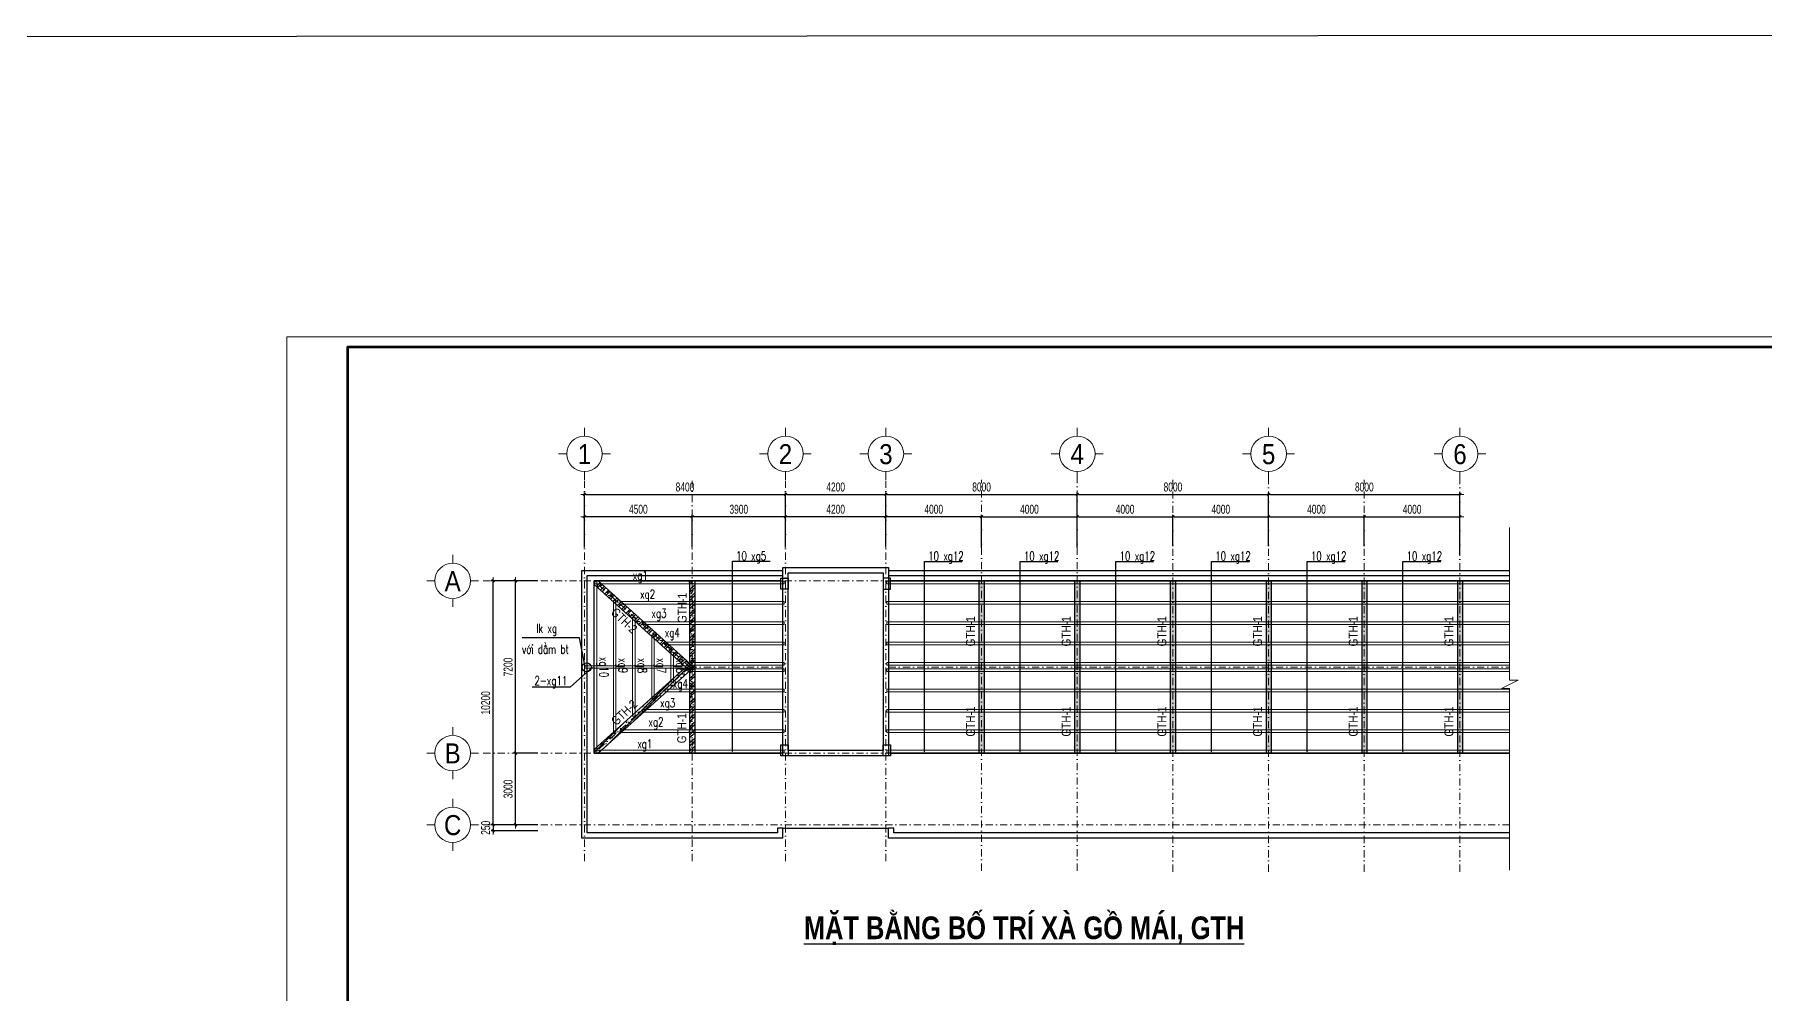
# Model space of a CAD drawing. Header units: millimetres. Extents: x 3174748 to 6019813, y -1021377 to -162175.
# Drawn here: x 4346462 to 4418778, y -331253 to -291162 of the extents above; entities that cross this region are included whole.
import ezdxf
from ezdxf.enums import TextEntityAlignment as Align

# ---------------------------------------------------------------- set-up
doc = ezdxf.new("R2010")
doc.units = ezdxf.units.MM
doc.header["$LTSCALE"] = 60
doc.header["$MEASUREMENT"] = 0
doc.linetypes.add('DASHDOT', pattern=[1, 0.5, -0.25, 0, -0.25])
doc.layers.get('DEFPOINTS').update_dxf_attribs({"lineweight": 0})
for name, color, linetype, lineweight in [('Khungten_LCDI', 7, 'Continuous', 5), ('LC Dim', 8, 'Continuous', 18), ('LC Hatch', 252, 'Continuous', 9), ('LC ISO', 153, 'Continuous', 13), ('LC Net dam 1', 30, 'Continuous', 30), ('LC Net thay', 7, 'Continuous', 25), ('LC Net truc', 79, 'DASHDOT', 13), ('LC Text1', 3, 'Continuous', 20), ('LC Text2', 7, 'Continuous', 25)]:
    doc.layers.add(name, color=color, linetype=linetype, lineweight=lineweight)
doc.styles.add('HOATBIF', font='hoatbif.shx', dxfattribs={"width": 0.7})
doc.styles.add('Khungten', font='VHAVAN.TTF', dxfattribs={"width": 0.9, "height": 5000})
doc.styles.add('LC 1', font='VHAVANB.TTF')
doc.styles.add('LC 3', font='vnsimli.shx', dxfattribs={"width": 0.75})
doc.styles.add('LC3', font='VHARIALB.TTF', dxfattribs={"width": 0.8})
doc.styles.add('T2', font='VHARIAL.TTF', dxfattribs={"width": 0.8})
doc.styles.add('Title', font='VHBLACK.TTF', dxfattribs={"width": 0.8})
doc.dimstyles.new('1-150', dxfattribs={"dimscale": 150, "dimtxt": 2.5, "dimasz": 0.35, "dimexe": 0.5, "dimexo": 0, "dimgap": 0.8, "dimtad": 1, "dimdec": 0, "dimzin": 0, "dimdsep": 46, "dimtxsty": 'HOATBIF', "dimblk1": 'DOT', "dimblk2": 'DOT', "dimsah": 1, "dimcen": -1, "dimdle": 1, "dimclrd": 256, "dimclre": 256, "dimclrt": 4, "dimadec": 3, "dimazin": 2, "dimtfac": 0.333333, "dimtdec": 0, "dimtix": 1, "dimtmove": 2, "dimatfit": 3, "dimldrblk": 'DOT', "dimfxl": 1, "dimtvp": 0.833333, "dimtolj": 1, "dimtzin": 0, "dimarcsym": 0})
doc.dimstyles.new('Copy of 1-100', dxfattribs={"dimscale": 100, "dimtxt": 2.5, "dimasz": 0.35, "dimexe": 0.5, "dimexo": 0, "dimgap": 0.8, "dimtad": 1, "dimdec": 0, "dimzin": 0, "dimdsep": 46, "dimtxsty": 'HOATBIF', "dimblk1": 'DOT', "dimblk2": 'DOT', "dimsah": 1, "dimcen": -1, "dimdle": 1, "dimclrd": 256, "dimclre": 256, "dimclrt": 4, "dimadec": 3, "dimazin": 2, "dimtfac": 0.333333, "dimtdec": 0, "dimtix": 1, "dimtmove": 2, "dimatfit": 3, "dimldrblk": 'DOT', "dimfxl": 1, "dimtvp": 0.833333, "dimtolj": 1, "dimtzin": 0, "dimarcsym": 0})
pattern_1 = [(50, (1390360.24, 193733.63), (456.43856, -39.9332), [47.7273, -525.0003]), (355, (1390360.24, 193733.63), (-88.296354, 478.667995), [38.18184, -420.00024]), (100.4514, (1390398.3, 193730.3), (368.142544, 438.734505), [40.56196, -446.1816]), (46.1842, (1390360.24, 193860.9), (679.15378, -105.33034), [71.59095, -787.50045]), (96.6356, (1390416.84, 193852.1), (594.7857, 619.89354), [60.84295, -669.27229]), (351.1842, (1390360.24, 193860.9), (594.78521, 619.89401), [57.27276, -630.00036]), (21, (1390423.88, 193829.1), (379.85016, -256.21217), [47.7273, -525.0003]), (326, (1390423.9, 193829.1), (154.83712, 461.45938), [38.18184, -420.00024]), (71.4514, (1390455.53, 193807.74), (534.68743, 205.2468), [40.56196, -446.1816]), (37.5, (1390360.24, 193733.63), (7.738094, 211.841664), [0, -414.909328, 0, -426.36388, 0, -421.59115]), (7.5, (1390360.24, 193733.63), (167.407983, 250.989415), [0, -243.091048, 0, -405.363868, 0, -160.68191]), (327.5, (1390218.33, 193733.63), (339.705381, -14.353108), [0, -159.091, 0, -496.36392, 0, -658.63674]), (317.5, (1390154.7, 193733.63), (371.118683, 63.703207), [0, -206.8183, 0, -329.636552, 0, -467.72754]), (45, (1390360.24, 193733.63), (-168.741487, 168.741487), []), (45, (1390472.74, 193733.63), (-168.741487, 168.741487), [])]

# ---------------------------------------------------------------- blocks, each defined once
blk = doc.blocks.new('DOT')
at = {"layer": 'LC Dim'}
blk.add_line((-3, 0), (3, 0), dxfattribs=at)
at = {"layer": 'LC Dim', "color": 4}
blk.add_line((-1, -1), (1, 1), dxfattribs=at)
blk.add_lwpolyline([(0.5, 1), (-1, -0.5), (-0.5, -1), (1, 0.5)], close=True, dxfattribs=at)
blk = doc.blocks.new('*D195')
at = {"layer": 'DEFPOINTS', "color": 0, "transparency": 16777216}
for p in [(4382052, -311319), (4382052, -312613), (4386052, -312613)]:
    blk.add_point(p, dxfattribs=at)
at = {"layer": 'LC Dim', "lineweight": -2, "transparency": 16777216}
for p, q in [((4382052, -312613), (4382052, -311244)), ((4386000, -311319), (4382105, -311319)), ((4386052, -312613), (4386052, -311244))]:
    blk.add_line(p, q, dxfattribs=at)
at = {"layer": 'LC Dim', "lineweight": -2, "transparency": 16777216, "xscale": 52.5, "yscale": 52.5, "zscale": 52.5, "rotation": 180}
blk.add_blockref('DOT', (4382052, -311319), dxfattribs=at)
at = {"layer": 'LC Dim', "lineweight": -2, "transparency": 16777216, "xscale": 52.5, "yscale": 52.5, "zscale": 52.5}
blk.add_blockref('DOT', (4386052, -311319), dxfattribs=at)
at = {"layer": 'LC Dim', "color": 4, "transparency": 16777216, "insert": (4384052, -311011), "char_height": 375, "attachment_point": 5, "style": 'HOATBIF'}
blk.add_mtext('\\A1;4000', dxfattribs=at)
blk = doc.blocks.new('*D196')
at = {"layer": 'DEFPOINTS', "color": 0, "transparency": 16777216}
for p in [(4377852, -311319), (4377852, -312613), (4382052, -312613)]:
    blk.add_point(p, dxfattribs=at)
at = {"layer": 'LC Dim', "lineweight": -2, "transparency": 16777216}
for p, q in [((4377852, -312613), (4377852, -311244)), ((4382000, -311319), (4377905, -311319)), ((4382052, -312613), (4382052, -311244))]:
    blk.add_line(p, q, dxfattribs=at)
at = {"layer": 'LC Dim', "lineweight": -2, "transparency": 16777216, "xscale": 52.5, "yscale": 52.5, "zscale": 52.5, "rotation": 180}
blk.add_blockref('DOT', (4377852, -311319), dxfattribs=at)
at = {"layer": 'LC Dim', "lineweight": -2, "transparency": 16777216, "xscale": 52.5, "yscale": 52.5, "zscale": 52.5}
blk.add_blockref('DOT', (4382052, -311319), dxfattribs=at)
at = {"layer": 'LC Dim', "color": 4, "transparency": 16777216, "insert": (4379952, -311011), "char_height": 375, "attachment_point": 5, "style": 'HOATBIF'}
blk.add_mtext('\\A1;4200', dxfattribs=at)
blk = doc.blocks.new('*D197')
at = {"layer": 'DEFPOINTS', "color": 0, "transparency": 16777216}
for p in [(4373952, -311319), (4373952, -312613), (4377852, -312613)]:
    blk.add_point(p, dxfattribs=at)
at = {"layer": 'LC Dim', "lineweight": -2, "transparency": 16777216}
for p, q in [((4373952, -312613), (4373952, -311244)), ((4377800, -311319), (4374005, -311319)), ((4377852, -312613), (4377852, -311244))]:
    blk.add_line(p, q, dxfattribs=at)
at = {"layer": 'LC Dim', "lineweight": -2, "transparency": 16777216, "xscale": 52.5, "yscale": 52.5, "zscale": 52.5, "rotation": 180}
blk.add_blockref('DOT', (4373952, -311319), dxfattribs=at)
at = {"layer": 'LC Dim', "lineweight": -2, "transparency": 16777216, "xscale": 52.5, "yscale": 52.5, "zscale": 52.5}
blk.add_blockref('DOT', (4377852, -311319), dxfattribs=at)
at = {"layer": 'LC Dim', "color": 4, "transparency": 16777216, "insert": (4375902, -311011), "char_height": 375, "attachment_point": 5, "style": 'HOATBIF'}
blk.add_mtext('\\A1;3900', dxfattribs=at)
blk = doc.blocks.new('*D198')
at = {"layer": 'DEFPOINTS', "color": 0, "transparency": 16777216}
for p in [(4369452, -311319), (4369452, -312613), (4373952, -312613)]:
    blk.add_point(p, dxfattribs=at)
at = {"layer": 'LC Dim', "lineweight": -2, "transparency": 16777216}
for p, q in [((4369452, -312613), (4369452, -311244)), ((4373900, -311319), (4369505, -311319)), ((4373952, -312613), (4373952, -311244))]:
    blk.add_line(p, q, dxfattribs=at)
at = {"layer": 'LC Dim', "lineweight": -2, "transparency": 16777216, "xscale": 52.5, "yscale": 52.5, "zscale": 52.5, "rotation": 180}
blk.add_blockref('DOT', (4369452, -311319), dxfattribs=at)
at = {"layer": 'LC Dim', "lineweight": -2, "transparency": 16777216, "xscale": 52.5, "yscale": 52.5, "zscale": 52.5}
blk.add_blockref('DOT', (4373952, -311319), dxfattribs=at)
at = {"layer": 'LC Dim', "color": 4, "transparency": 16777216, "insert": (4371702, -311011), "char_height": 375, "attachment_point": 5, "style": 'HOATBIF'}
blk.add_mtext('\\A1;4500', dxfattribs=at)
blk = doc.blocks.new('*D199')
at = {"layer": 'DEFPOINTS', "color": 0, "transparency": 16777216}
for p in [(4366565, -321204), (4367495, -321204), (4367495, -324204)]:
    blk.add_point(p, dxfattribs=at)
at = {"layer": 'LC Dim', "lineweight": -2, "transparency": 16777216}
for p, q in [((4367495, -321204), (4366490, -321204)), ((4366565, -324152), (4366565, -321257)), ((4367495, -324204), (4366490, -324204))]:
    blk.add_line(p, q, dxfattribs=at)
at = {"layer": 'LC Dim', "lineweight": -2, "transparency": 16777216, "xscale": 52.5, "yscale": 52.5, "zscale": 52.5}
for p, rotation in [((4366565, -321204), 90), ((4366565, -324204), 270)]:
    blk.add_blockref('DOT', p, dxfattribs=dict(at, rotation=rotation))
at = {"layer": 'LC Dim', "color": 4, "transparency": 16777216, "insert": (4366258, -322704), "char_height": 375, "attachment_point": 5, "rotation": 90, "style": 'HOATBIF'}
blk.add_mtext('\\A1;3000', dxfattribs=at)
blk = doc.blocks.new('*D200')
at = {"layer": 'DEFPOINTS', "color": 0, "transparency": 16777216}
for p in [(4366565, -314004), (4367495, -314004), (4367495, -321204)]:
    blk.add_point(p, dxfattribs=at)
at = {"layer": 'LC Dim', "lineweight": -2, "transparency": 16777216}
for p, q in [((4367495, -314004), (4366490, -314004)), ((4366565, -321152), (4366565, -314057)), ((4367495, -321204), (4366490, -321204))]:
    blk.add_line(p, q, dxfattribs=at)
at = {"layer": 'LC Dim', "lineweight": -2, "transparency": 16777216, "xscale": 52.5, "yscale": 52.5, "zscale": 52.5}
for p, rotation in [((4366565, -314004), 90), ((4366565, -321204), 270)]:
    blk.add_blockref('DOT', p, dxfattribs=dict(at, rotation=rotation))
at = {"layer": 'LC Dim', "color": 4, "transparency": 16777216, "insert": (4366258, -317604), "char_height": 375, "attachment_point": 5, "rotation": 90, "style": 'HOATBIF'}
blk.add_mtext('\\A1;7200', dxfattribs=at)
blk = doc.blocks.new('*D201')
at = {"layer": 'DEFPOINTS', "color": 0, "transparency": 16777216}
for p in [(4365628, -314004), (4367495, -314004), (4367495, -324204)]:
    blk.add_point(p, dxfattribs=at)
at = {"layer": 'LC Dim', "lineweight": -2, "transparency": 16777216}
for p, q in [((4367495, -314004), (4365553, -314004)), ((4365628, -324152), (4365628, -314057)), ((4367495, -324204), (4365553, -324204))]:
    blk.add_line(p, q, dxfattribs=at)
at = {"layer": 'LC Dim', "lineweight": -2, "transparency": 16777216, "xscale": 52.5, "yscale": 52.5, "zscale": 52.5}
for p, rotation in [((4365628, -314004), 90), ((4365628, -324204), 270)]:
    blk.add_blockref('DOT', p, dxfattribs=dict(at, rotation=rotation))
at = {"layer": 'LC Dim', "color": 4, "transparency": 16777216, "insert": (4365320, -319104), "char_height": 375, "attachment_point": 5, "rotation": 90, "style": 'HOATBIF'}
blk.add_mtext('\\A1;10200', dxfattribs=at)
blk = doc.blocks.new('*D202')
at = {"layer": 'DEFPOINTS', "color": 0, "transparency": 16777216}
for p in [(4365628, -324454), (4367495, -324204), (4367495, -324454)]:
    blk.add_point(p, dxfattribs=at)
at = {"layer": 'LC Dim', "lineweight": -2, "transparency": 16777216}
for p, q in [((4367495, -324204), (4365553, -324204)), ((4367495, -324454), (4365553, -324454)), ((4365628, -324152), (4365628, -324099)), ((4365628, -324204), (4365628, -324454)), ((4365628, -324507), (4365628, -324559))]:
    blk.add_line(p, q, dxfattribs=at)
at = {"layer": 'LC Dim', "lineweight": -2, "transparency": 16777216, "xscale": 52.5, "yscale": 52.5, "zscale": 52.5}
for p, rotation in [((4365628, -324204), 270), ((4365628, -324454), 90)]:
    blk.add_blockref('DOT', p, dxfattribs=dict(at, rotation=rotation))
at = {"layer": 'LC Dim', "color": 4, "transparency": 16777216, "insert": (4365320, -324329), "char_height": 375, "attachment_point": 5, "rotation": 90, "style": 'HOATBIF'}
blk.add_mtext('\\A1;250', dxfattribs=at)
blk = doc.blocks.new('Nha o can bo nhan vien Trung doan')
at = {"layer": 'DEFPOINTS', "lineweight": 0}
blk.add_lwpolyline([(-1200, -14850), (-1200, 14850), (40800, 14850), (40800, -14850)], close=True, dxfattribs=at)
at = {"layer": 'Khungten_LCDI', "color": 5, "lineweight": 60}
blk.add_lwpolyline([(0, -14650), (0, 14650), (40600, 14650), (40600, -14650)], close=True, dxfattribs=at)
at = {"color": 7, "style": 'Khungten', "width": 0.8}
for tag, p in [('REVISION', (39499, -10746)), ('NGAYHT', (39546, -11609))]:
    blk.add_attdef(tag, text='', height=200, dxfattribs=at).set_placement(p, align=Align.CENTER)
at = {"layer": 'LC Text1', "style": 'Title', "width": 1.485915}
for tag, p, p2 in [('TENBANVE1', (36913, -8886), (40339, -8886)), ('TENBANVE2', (36913, -9562), (40339, -9562))]:
    blk.add_attdef(tag, text='', height=250, dxfattribs=at).set_placement(p, p2, align=Align.FIT)
at = {"layer": 'LC Text1', "style": 'Title', "width": 0.7}
blk.add_attdef('SOBANVE', text='', height=250, dxfattribs=at).set_placement((39562, -13896), align=Align.CENTER)
blk = doc.blocks.new('*D213')
at = {"layer": 'DEFPOINTS', "color": 0, "ltscale": 0.3, "transparency": 16777216}
for p in [(4390052, -311319), (4386052, -312613), (4390052, -312613)]:
    blk.add_point(p, dxfattribs=at)
at = {"layer": 'LC Dim', "lineweight": -2, "ltscale": 0.3, "transparency": 16777216}
for p, q in [((4386052, -312613), (4386052, -311244)), ((4386105, -311319), (4390000, -311319)), ((4390052, -312613), (4390052, -311244))]:
    blk.add_line(p, q, dxfattribs=at)
at = {"layer": 'LC Dim', "lineweight": -2, "ltscale": 0.3, "transparency": 16777216, "xscale": 52.5, "yscale": 52.5, "zscale": 52.5, "rotation": 180}
blk.add_blockref('DOT', (4386052, -311319), dxfattribs=at)
at = {"layer": 'LC Dim', "lineweight": -2, "ltscale": 0.3, "transparency": 16777216, "xscale": 52.5, "yscale": 52.5, "zscale": 52.5}
blk.add_blockref('DOT', (4390052, -311319), dxfattribs=at)
at = {"layer": 'LC Dim', "color": 4, "ltscale": 0.3, "transparency": 16777216, "insert": (4388052, -311011), "char_height": 375, "attachment_point": 5, "style": 'HOATBIF'}
blk.add_mtext('\\A1;4000', dxfattribs=at)
blk = doc.blocks.new('*D214')
at = {"layer": 'DEFPOINTS', "color": 0, "ltscale": 0.3, "transparency": 16777216}
for p in [(4394052, -311319), (4390052, -312613), (4394052, -312559)]:
    blk.add_point(p, dxfattribs=at)
at = {"layer": 'LC Dim', "lineweight": -2, "ltscale": 0.3, "transparency": 16777216}
for p, q in [((4390052, -312613), (4390052, -311244)), ((4390105, -311319), (4394000, -311319)), ((4394052, -312559), (4394052, -311244))]:
    blk.add_line(p, q, dxfattribs=at)
at = {"layer": 'LC Dim', "lineweight": -2, "ltscale": 0.3, "transparency": 16777216, "xscale": 52.5, "yscale": 52.5, "zscale": 52.5, "rotation": 180}
blk.add_blockref('DOT', (4390052, -311319), dxfattribs=at)
at = {"layer": 'LC Dim', "lineweight": -2, "ltscale": 0.3, "transparency": 16777216, "xscale": 52.5, "yscale": 52.5, "zscale": 52.5}
blk.add_blockref('DOT', (4394052, -311319), dxfattribs=at)
at = {"layer": 'LC Dim', "color": 4, "ltscale": 0.3, "transparency": 16777216, "insert": (4392052, -311011), "char_height": 375, "attachment_point": 5, "style": 'HOATBIF'}
blk.add_mtext('\\A1;4000', dxfattribs=at)
blk = doc.blocks.new('*D215')
at = {"layer": 'DEFPOINTS', "color": 0, "ltscale": 0.3, "transparency": 16777216}
for p in [(4398052, -311319), (4394052, -312559), (4398052, -312559)]:
    blk.add_point(p, dxfattribs=at)
at = {"layer": 'LC Dim', "lineweight": -2, "ltscale": 0.3, "transparency": 16777216}
for p, q in [((4394052, -312559), (4394052, -311244)), ((4394105, -311319), (4398000, -311319)), ((4398052, -312559), (4398052, -311244))]:
    blk.add_line(p, q, dxfattribs=at)
at = {"layer": 'LC Dim', "lineweight": -2, "ltscale": 0.3, "transparency": 16777216, "xscale": 52.5, "yscale": 52.5, "zscale": 52.5, "rotation": 180}
blk.add_blockref('DOT', (4394052, -311319), dxfattribs=at)
at = {"layer": 'LC Dim', "lineweight": -2, "ltscale": 0.3, "transparency": 16777216, "xscale": 52.5, "yscale": 52.5, "zscale": 52.5}
blk.add_blockref('DOT', (4398052, -311319), dxfattribs=at)
at = {"layer": 'LC Dim', "color": 4, "ltscale": 0.3, "transparency": 16777216, "insert": (4396052, -311011), "char_height": 375, "attachment_point": 5, "style": 'HOATBIF'}
blk.add_mtext('\\A1;4000', dxfattribs=at)
blk = doc.blocks.new('*D216')
at = {"layer": 'DEFPOINTS', "color": 0, "ltscale": 0.3, "transparency": 16777216}
for p in [(4402052, -311319), (4398052, -312559), (4402052, -312559)]:
    blk.add_point(p, dxfattribs=at)
at = {"layer": 'LC Dim', "lineweight": -2, "ltscale": 0.3, "transparency": 16777216}
for p, q in [((4398052, -312559), (4398052, -311244)), ((4398105, -311319), (4402000, -311319)), ((4402052, -312559), (4402052, -311244))]:
    blk.add_line(p, q, dxfattribs=at)
at = {"layer": 'LC Dim', "lineweight": -2, "ltscale": 0.3, "transparency": 16777216, "xscale": 52.5, "yscale": 52.5, "zscale": 52.5, "rotation": 180}
blk.add_blockref('DOT', (4398052, -311319), dxfattribs=at)
at = {"layer": 'LC Dim', "lineweight": -2, "ltscale": 0.3, "transparency": 16777216, "xscale": 52.5, "yscale": 52.5, "zscale": 52.5}
blk.add_blockref('DOT', (4402052, -311319), dxfattribs=at)
at = {"layer": 'LC Dim', "color": 4, "ltscale": 0.3, "transparency": 16777216, "insert": (4400052, -311011), "char_height": 375, "attachment_point": 5, "style": 'HOATBIF'}
blk.add_mtext('\\A1;4000', dxfattribs=at)
blk = doc.blocks.new('*D217')
at = {"layer": 'DEFPOINTS', "color": 0, "ltscale": 0.3, "transparency": 16777216}
for p in [(4406052, -311319), (4402052, -312559), (4406052, -312559)]:
    blk.add_point(p, dxfattribs=at)
at = {"layer": 'LC Dim', "lineweight": -2, "ltscale": 0.3, "transparency": 16777216}
for p, q in [((4402052, -312559), (4402052, -311244)), ((4402105, -311319), (4406000, -311319)), ((4406052, -312559), (4406052, -311244))]:
    blk.add_line(p, q, dxfattribs=at)
at = {"layer": 'LC Dim', "lineweight": -2, "ltscale": 0.3, "transparency": 16777216, "xscale": 52.5, "yscale": 52.5, "zscale": 52.5, "rotation": 180}
blk.add_blockref('DOT', (4402052, -311319), dxfattribs=at)
at = {"layer": 'LC Dim', "lineweight": -2, "ltscale": 0.3, "transparency": 16777216, "xscale": 52.5, "yscale": 52.5, "zscale": 52.5}
blk.add_blockref('DOT', (4406052, -311319), dxfattribs=at)
at = {"layer": 'LC Dim', "color": 4, "ltscale": 0.3, "transparency": 16777216, "insert": (4404052, -311011), "char_height": 375, "attachment_point": 5, "style": 'HOATBIF'}
blk.add_mtext('\\A1;4000', dxfattribs=at)
blk = doc.blocks.new('*D218')
at = {"layer": 'DEFPOINTS', "color": 0, "transparency": 16777216}
for p in [(4377852, -310387), (4369452, -312613), (4377852, -312613)]:
    blk.add_point(p, dxfattribs=at)
at = {"layer": 'LC Dim', "lineweight": -2, "transparency": 16777216}
for p, q in [((4369452, -312613), (4369452, -310312)), ((4369505, -310387), (4377800, -310387)), ((4377852, -312613), (4377852, -310312))]:
    blk.add_line(p, q, dxfattribs=at)
at = {"layer": 'LC Dim', "lineweight": -2, "transparency": 16777216, "xscale": 52.5, "yscale": 52.5, "zscale": 52.5, "rotation": 180}
blk.add_blockref('DOT', (4369452, -310387), dxfattribs=at)
at = {"layer": 'LC Dim', "lineweight": -2, "transparency": 16777216, "xscale": 52.5, "yscale": 52.5, "zscale": 52.5}
blk.add_blockref('DOT', (4377852, -310387), dxfattribs=at)
at = {"layer": 'LC Dim', "color": 4, "transparency": 16777216, "insert": (4373652, -310080), "char_height": 375, "attachment_point": 5, "style": 'HOATBIF'}
blk.add_mtext('\\A1;8400', dxfattribs=at)
blk = doc.blocks.new('*D219')
at = {"layer": 'DEFPOINTS', "color": 0, "ltscale": 0.3, "transparency": 16777216}
for p in [(4382052, -310387), (4382052, -311928), (4377852, -312613)]:
    blk.add_point(p, dxfattribs=at)
at = {"layer": 'LC Dim', "lineweight": -2, "ltscale": 0.3, "transparency": 16777216}
for p, q in [((4377852, -312613), (4377852, -310312)), ((4377905, -310387), (4382000, -310387)), ((4382052, -311928), (4382052, -310312))]:
    blk.add_line(p, q, dxfattribs=at)
at = {"layer": 'LC Dim', "lineweight": -2, "ltscale": 0.3, "transparency": 16777216, "xscale": 52.5, "yscale": 52.5, "zscale": 52.5, "rotation": 180}
blk.add_blockref('DOT', (4377852, -310387), dxfattribs=at)
at = {"layer": 'LC Dim', "lineweight": -2, "ltscale": 0.3, "transparency": 16777216, "xscale": 52.5, "yscale": 52.5, "zscale": 52.5}
blk.add_blockref('DOT', (4382052, -310387), dxfattribs=at)
at = {"layer": 'LC Dim', "color": 4, "ltscale": 0.3, "transparency": 16777216, "insert": (4379952, -310080), "char_height": 375, "attachment_point": 5, "style": 'HOATBIF'}
blk.add_mtext('\\A1;4200', dxfattribs=at)
blk = doc.blocks.new('*D220')
at = {"layer": 'DEFPOINTS', "color": 0, "ltscale": 0.3, "transparency": 16777216}
for p in [(4390052, -310387), (4382052, -311928), (4390052, -312298)]:
    blk.add_point(p, dxfattribs=at)
at = {"layer": 'LC Dim', "lineweight": -2, "ltscale": 0.3, "transparency": 16777216}
for p, q in [((4382052, -311928), (4382052, -310312)), ((4382105, -310387), (4390000, -310387)), ((4390052, -312298), (4390052, -310312))]:
    blk.add_line(p, q, dxfattribs=at)
at = {"layer": 'LC Dim', "lineweight": -2, "ltscale": 0.3, "transparency": 16777216, "xscale": 52.5, "yscale": 52.5, "zscale": 52.5, "rotation": 180}
blk.add_blockref('DOT', (4382052, -310387), dxfattribs=at)
at = {"layer": 'LC Dim', "lineweight": -2, "ltscale": 0.3, "transparency": 16777216, "xscale": 52.5, "yscale": 52.5, "zscale": 52.5}
blk.add_blockref('DOT', (4390052, -310387), dxfattribs=at)
at = {"layer": 'LC Dim', "color": 4, "ltscale": 0.3, "transparency": 16777216, "insert": (4386052, -310080), "char_height": 375, "attachment_point": 5, "style": 'HOATBIF'}
blk.add_mtext('\\A1;8000', dxfattribs=at)
blk = doc.blocks.new('*D221')
at = {"layer": 'DEFPOINTS', "color": 0, "ltscale": 0.3, "transparency": 16777216}
for p in [(4398052, -310387), (4390052, -312298), (4398052, -312559)]:
    blk.add_point(p, dxfattribs=at)
at = {"layer": 'LC Dim', "lineweight": -2, "ltscale": 0.3, "transparency": 16777216}
for p, q in [((4390052, -312298), (4390052, -310312)), ((4390105, -310387), (4398000, -310387)), ((4398052, -312559), (4398052, -310312))]:
    blk.add_line(p, q, dxfattribs=at)
at = {"layer": 'LC Dim', "lineweight": -2, "ltscale": 0.3, "transparency": 16777216, "xscale": 52.5, "yscale": 52.5, "zscale": 52.5, "rotation": 180}
blk.add_blockref('DOT', (4390052, -310387), dxfattribs=at)
at = {"layer": 'LC Dim', "lineweight": -2, "ltscale": 0.3, "transparency": 16777216, "xscale": 52.5, "yscale": 52.5, "zscale": 52.5}
blk.add_blockref('DOT', (4398052, -310387), dxfattribs=at)
at = {"layer": 'LC Dim', "color": 4, "ltscale": 0.3, "transparency": 16777216, "insert": (4394052, -310080), "char_height": 375, "attachment_point": 5, "style": 'HOATBIF'}
blk.add_mtext('\\A1;8000', dxfattribs=at)
blk = doc.blocks.new('*D222')
at = {"layer": 'DEFPOINTS', "color": 0, "ltscale": 0.3, "transparency": 16777216}
for p in [(4406052, -310387), (4398052, -312559), (4406052, -312911)]:
    blk.add_point(p, dxfattribs=at)
at = {"layer": 'LC Dim', "lineweight": -2, "ltscale": 0.3, "transparency": 16777216}
for p, q in [((4398052, -312559), (4398052, -310312)), ((4398105, -310387), (4406000, -310387)), ((4406052, -312911), (4406052, -310312))]:
    blk.add_line(p, q, dxfattribs=at)
at = {"layer": 'LC Dim', "lineweight": -2, "ltscale": 0.3, "transparency": 16777216, "xscale": 52.5, "yscale": 52.5, "zscale": 52.5, "rotation": 180}
blk.add_blockref('DOT', (4398052, -310387), dxfattribs=at)
at = {"layer": 'LC Dim', "lineweight": -2, "ltscale": 0.3, "transparency": 16777216, "xscale": 52.5, "yscale": 52.5, "zscale": 52.5}
blk.add_blockref('DOT', (4406052, -310387), dxfattribs=at)
at = {"layer": 'LC Dim', "color": 4, "ltscale": 0.3, "transparency": 16777216, "insert": (4402052, -310080), "char_height": 375, "attachment_point": 5, "style": 'HOATBIF'}
blk.add_mtext('\\A1;8000', dxfattribs=at)
blk = doc.blocks.new('TTRUC')
for p, q in [((0, 6.95), (0, 10.16)), ((-6.95, 0), (-10.16, 0)), ((10.12, 0), (6.91, 0)), ((0, -10.16), (0, -6.95))]:
    blk.add_line(p, q)
blk.add_circle((0, 0), 6.95)
blk = doc.blocks.new('*U235')
at = {"layer": 'LC ISO', "ltscale": 0.3}
blk.add_lwpolyline([(-13019, 53), (13019, 53), (13019, -53), (-13019, -53)], close=True, dxfattribs=at)
blk = doc.blocks.new('*U236')
at = {"layer": 'LC ISO', "color": 0, "linetype": 'ByBlock', "lineweight": -2, "transparency": 16777216}
for p in [(0, 0), (0, -850), (0, -1700), (0, -2550), (0, -3400)]:
    blk.add_blockref('*U235', p, dxfattribs=at)
blk = doc.blocks.new('*U237')
at = {"layer": 'LC ISO', "ltscale": 0.3}
blk.add_lwpolyline([(-13019, 53), (13019, 53), (13019, -53), (-13019, -53)], close=True, dxfattribs=at)
blk = doc.blocks.new('*U238')
at = {"layer": 'LC ISO', "color": 0, "linetype": 'ByBlock', "lineweight": -2, "transparency": 16777216}
for p in [(0, 0), (0, -850), (0, -1700), (0, -2550), (0, -3400)]:
    blk.add_blockref('*U237', p, dxfattribs=at)
blk = doc.blocks.new('TIEUDE1')
at = {"layer": 'LC Text2', "color": 7, "style": 'LC 1'}
blk.add_attdef('TIªU§Ò', text='', height=5, dxfattribs=at).set_placement((0, 0), align=Align.BOTTOM_CENTER)
blk.add_attdef('TL', text='', height=3, dxfattribs=at).set_placement((0, -2), align=Align.TOP_CENTER)

msp = doc.modelspace()

# ---------------------------------------------------------------- hatches: boundary and pattern name
at = {"layer": 'LC Hatch', "ltscale": 0.3}
h = msp.add_hatch(dxfattribs=at)
h.set_pattern_fill('BTCT', color=256, scale=63.6364)
h.set_pattern_definition(pattern_1)
h.paths.add_polyline_path([(4373842.3, -317761.6), (4373842.3, -317447.3), (4370026.5, -314004.5), (4369862.3, -314004.5), (4369862.3, -314152.6), (4373688.1, -317604.5), (4369862.3, -321056.3), (4369862.3, -321204.5), (4370026.5, -321204.5)])
h.paths.add_polyline_path([(4374062.3, -314004.5), (4373842.3, -314004.5), (4373842.3, -317447.3), (4374016.5, -317604.5), (4373842.3, -317761.6), (4373842.3, -321204.5), (4374062.3, -321204.5)])
h.paths.add_polyline_path([(4374016.5, -317604.5), (4373842.3, -317447.3), (4373842.3, -317761.6)], flags=17)
h = msp.add_hatch(dxfattribs=at)
h.set_pattern_fill('BTCT', color=256, scale=63.6364)
h.set_pattern_definition(pattern_1)
h.paths.add_polyline_path([(4386162.3, -314004.5), (4385942.3, -314004.5), (4385942.3, -321204.5), (4386162.3, -321204.5)])
h.paths.add_polyline_path([(4390162.3, -314004.5), (4389942.3, -314004.5), (4389942.3, -321204.5), (4390162.3, -321204.5)])
h.paths.add_polyline_path([(4394162.3, -314004.5), (4393942.3, -314004.5), (4393942.3, -321204.5), (4394162.3, -321204.5)])
h.paths.add_polyline_path([(4398162.3, -314004.5), (4397942.3, -314004.5), (4397942.3, -321204.5), (4398162.3, -321204.5)])
h.paths.add_polyline_path([(4402162.3, -314004.5), (4401942.3, -314004.5), (4401942.3, -321204.5), (4402162.3, -321204.5)])
h.paths.add_polyline_path([(4406162.3, -314004.5), (4405942.3, -314004.5), (4405942.3, -321204.5), (4406162.3, -321204.5)])

# ---------------------------------------------------------------- linework, layer by layer
at = {"layer": 'LC ISO', "linetype": 'ByBlock'}
msp.add_lwpolyline([(4408126, -326098.4), (4408126, -318504.7), (4407781.7, -318504.7), (4408478.3, -318148.9), (4408126, -318148.9), (4408126, -311773.8)], dxfattribs=at)
at = {"layer": 'LC ISO', "ltscale": 0.3}
for points in [[(4369861.9, -314004.5), (4369861.9, -321204.5), (4369967.9, -321204.5), (4369967.9, -314004.5)], [(4369862.7, -314020.3), (4377800.3, -314020.3), (4377800.3, -314126.4), (4369862.7, -314126.4)], [(4370767.9, -320387.4), (4370767.9, -314817.6), (4370661.9, -314817.6), (4370661.9, -320387.4)], [(4370932.5, -314870.3), (4377800.3, -314870.3), (4377800.3, -314976.4), (4370932.5, -314976.4)], [(4371461.9, -315545.4), (4371461.9, -319665.5), (4371567.9, -319665.5), (4371567.9, -315545.4)], [(4371881.6, -315720.3), (4377800.3, -315720.3), (4377800.3, -315826.4), (4371881.6, -315826.4)], [(4372367.9, -318944.7), (4372367.9, -316265.2), (4372261.9, -316265.2), (4372261.9, -318944.7)], [(4372822.7, -316570.3), (4377800.3, -316570.3), (4377800.3, -316676.4), (4372822.7, -316676.4)], [(4373167.9, -318226.9), (4373167.9, -316987), (4373061.9, -316987), (4373061.9, -318226.9)], [(4373765.8, -317420.3), (4377800.3, -317420.3), (4377800.3, -317526.4), (4373765.8, -317526.4)], [(4369452.3, -317551.4), (4369452.3, -317657.5), (4373952.3, -317657.5), (4373952.3, -317551.4)], [(4373765.8, -317788.6), (4377800.3, -317788.6), (4377800.3, -317682.6), (4373765.8, -317682.6)], [(4372823.7, -318638.6), (4377800.3, -318638.6), (4377800.3, -318532.6), (4372823.7, -318532.6)], [(4371881.6, -319488.6), (4377800.3, -319488.6), (4377800.3, -319382.6), (4371881.6, -319382.6)], [(4370939.5, -320338.6), (4377800.3, -320338.6), (4377800.3, -320232.6), (4370939.5, -320232.6)], [(4369862.7, -321188.6), (4377800.3, -321188.6), (4377800.3, -321082.6), (4369862.7, -321082.6)]]:
    msp.add_lwpolyline(points, close=True, dxfattribs=at)
at = {"layer": 'LC Net dam 1'}
for p, q in [((4373688.1, -317604.5), (4369862.3, -314152.6)), ((4374016.5, -317604.5), (4370026.5, -314004.5)), ((4373842.3, -314004.5), (4373842.3, -321204.5)), ((4374062.3, -314004.5), (4374062.3, -321204.5)), ((4385942.3, -314004.5), (4385942.3, -321204.5)), ((4386162.3, -314004.5), (4386162.3, -321204.5)), ((4389942.3, -314004.5), (4389942.3, -321204.5)), ((4390162.3, -314004.5), (4390162.3, -321204.5)), ((4393942.3, -314004.5), (4393942.3, -321204.5)), ((4394162.3, -314004.5), (4394162.3, -321204.5)), ((4397942.3, -314004.5), (4397942.3, -321204.5)), ((4398162.3, -314004.5), (4398162.3, -321204.5)), ((4401942.3, -314004.5), (4401942.3, -321204.5)), ((4402162.3, -314004.5), (4402162.3, -321204.5)), ((4405942.3, -314004.5), (4405942.3, -321204.5)), ((4406162.3, -314004.5), (4406162.3, -321204.5)), ((4373688.1, -317604.5), (4369862.3, -321056.3)), ((4374016.5, -317604.5), (4370026.5, -321204.5))]:
    msp.add_line(p, q, dxfattribs=at)
at = {"layer": 'LC Net dam 1', "ltscale": 0.3}
msp.add_lwpolyline([(4293371.1, -291268), (4464141, -291161.6), (4464141, -377618.2), (4293371.1, -377724.6)], close=True, dxfattribs=at)
at = {"layer": 'LC Net thay'}
for p, q in [((4369862.3, -321204.5), (4369862.3, -314004.5)), ((4377662.3, -314004.5), (4369862.3, -314004.5)), ((4408126, -314004.5), (4382242.3, -314004.5)), ((4369862.3, -321204.5), (4377662.3, -321204.5)), ((4382242.3, -321204.5), (4408126, -321204.5)), ((4377742.3, -324344.5), (4377522.3, -324344.5)), ((4377742.3, -324764.5), (4377742.3, -324344.5)), ((4377742.3, -324344.5), (4382162.3, -324344.5)), ((4382162.3, -324764.5), (4382162.3, -324344.5)), ((4382382.3, -324344.5), (4382162.3, -324344.5))]:
    msp.add_line(p, q, dxfattribs=at)
for points in [[(4377742.3, -324764.5), (4369342.3, -324764.5), (4369342.3, -313564.5), (4377742.3, -313564.5)], [(4377522.3, -324344.5), (4377522.3, -324544.5), (4369562.3, -324544.5), (4369562.3, -313784.5), (4377742.3, -313784.5)], [(4382162.3, -313564.5), (4408126, -313564.5)], [(4382162.3, -313784.5), (4408126, -313784.5)], [(4408126, -324544.5), (4382382.3, -324544.5), (4382382.3, -324344.5)], [(4408126, -324764.5), (4382162.3, -324764.5)]]:
    msp.add_lwpolyline(points, dxfattribs=at)
for points in [[(4377742.3, -313444.5), (4382162.3, -313444.5), (4382162.3, -321314.5), (4377742.3, -321314.5)], [(4377962.3, -313664.5), (4381942.3, -313664.5), (4381942.3, -321094.5), (4377962.3, -321094.5)], [(4377662.3, -313894.5), (4377962.3, -313894.5), (4377962.3, -314344.5), (4377662.3, -314344.5)], [(4382242.3, -313894.5), (4381942.3, -313894.5), (4381942.3, -314344.5), (4382242.3, -314344.5)], [(4377662.3, -320864.5), (4377962.3, -320864.5), (4377962.3, -321314.5), (4377662.3, -321314.5)], [(4381942.3, -320864.5), (4382242.3, -320864.5), (4382242.3, -321314.5), (4381942.3, -321314.5)]]:
    msp.add_lwpolyline(points, close=True, dxfattribs=at)
at = {"layer": 'LC Net thay', "ltscale": 0.3}
msp.add_circle((4369542.1, -317619.1), 186.4, dxfattribs=at)
at = {"layer": 'LC Net truc', "ltscale": 10}
for p, q in [((4369452.3, -325721.6), (4369452.3, -309779.1)), ((4373952.3, -325721.6), (4373952.3, -309779.1)), ((4377852.3, -325721.6), (4377852.3, -309779.1)), ((4382052.3, -325721.6), (4382052.3, -309779.1)), ((4386052.3, -326121.8), (4386052.3, -309779.1)), ((4390052.3, -326121.8), (4390052.3, -309779.1)), ((4394052.3, -326164.1), (4394052.3, -309779.1)), ((4398052.3, -326164.1), (4398052.3, -309779.1)), ((4402052.3, -326164.1), (4402052.3, -309779.1)), ((4406052.3, -326164.1), (4406052.3, -309779.1)), ((4408126, -314004.5), (4365022.8, -314004.5)), ((4373852.3, -317604.5), (4369862.3, -314004.5)), ((4373852.3, -317604.5), (4369862.3, -321204.5)), ((4377742.3, -317604.5), (4373852.3, -317604.5)), ((4382162.3, -317604.5), (4408126, -317604.5)), ((4408126, -321204.5), (4365022.8, -321204.5)), ((4408126, -324204.5), (4365022.8, -324204.5))]:
    msp.add_line(p, q, dxfattribs=at)

# ---------------------------------------------------------------- block references
at = {"layer": 'LC ISO', "xscale": 106.8925634720809, "yscale": 106.8925634720809, "zscale": 106.8925634720809}
for p in [(4369452.3, -308693.4), (4377852.3, -308693.4), (4382052.3, -308693.4), (4390052.3, -308693.4), (4398052.3, -308693.4), (4406052.3, -308693.4), (4363941, -314004.5), (4363941, -321204.5), (4363941, -324204.5)]:
    msp.add_blockref('TTRUC', p, dxfattribs=at)
at = {"layer": 'LC ISO'}
msp.add_blockref('*U236', (4395106.8, -314074.1), dxfattribs=at)
at = {"layer": 'LC ISO', "xscale": -1, "rotation": 180}
msp.add_blockref('*U238', (4395106.8, -321134.9), dxfattribs=at)
at = {"layer": 'LC Net thay', "xscale": 2.121212121213186, "yscale": 2.121212121213186, "zscale": 2.121212121213186}
msp.add_blockref('Nha o can bo nhan vien Trung doan', (4359552.2, -335293.5), dxfattribs=at)
at = {"layer": 'LC Text2'}
ref = msp.add_blockref('TIEUDE1', (4387830.2, -329270), dxfattribs=dict(at, xscale=193.0302980240212, yscale=193.0302980240212, zscale=193.0302980240212))
ref.add_attrib('TIªU§Ò', '%%UmÆt b»ng bè trÝ xµ gå m¸i, gth', dxfattribs={"color": 7, "height": 950.561, "style": 'LC3', "width": 0.8}).set_placement((4387830.2, -329270), align=Align.BOTTOM_CENTER)

# ---------------------------------------------------------------- texts
at = {"layer": 'LC Text1', "ltscale": 0.2, "style": 'LC 1', "width": 0.9}
for s, p in [('1', (4369452.3, -309374.3)), ('2', (4377852.3, -309374.3)), ('3', (4382052.3, -309374.3)), ('4', (4390052.3, -309374.3)), ('5', (4398052.3, -309374.3)), ('6', (4406052.3, -309374.3)), ('A', (4363941, -314685.4)), ('B', (4363941, -321885.4)), ('C', (4363941, -324885.4))]:
    msp.add_text(s, height=837, dxfattribs=at).set_placement(p, align=Align.BOTTOM_CENTER)
at = {"layer": 'LC Text1', "color": 3, "style": 'LC 3', "width": 0.7}
for s, p in [('10 xg5', (4375788.5, -313144.7)), ('10 xg12', (4383820.2, -313153.2)), ('10 xg12', (4387820.2, -313153.2)), ('10 xg12', (4391820.2, -313153.2)), ('10 xg12', (4395820.2, -313153.2)), ('10 xg12', (4399820.2, -313153.2)), ('10 xg12', (4403820.2, -313153.2)), ('xg1', (4371469, -313963.4)), ('xg2', (4371773.9, -314746.5)), ('xg3', (4372250.9, -315542.8)), ('lk xg', (4367438.1, -316169.4)), ('xg4', (4372803.9, -316351.4)), ('víi dÇm bt', (4366838.2, -317047.3)), ('2-xg11', (4367358.9, -318363.3)), ('xg4', (4373144.2, -318491.7)), ('xg3', (4372613.2, -319290.2)), ('xg2', (4372122.9, -320086.5)), ('xg1', (4371656.9, -321003.7))]:
    msp.add_text(s, height=375, dxfattribs=at).set_placement(p)
for s, p in [('xg10', (4370074.4, -317181.4)), ('xg9', (4370878.4, -317232.6)), ('xg8', (4371678.4, -317232.6)), ('xg7', (4372478.4, -317232.6)), ('xg6', (4373278.4, -317232.6))]:
    msp.add_text(s, height=375, rotation=270, dxfattribs=at).set_placement(p)
at = {"layer": 'LC Text2', "style": 'T2', "width": 0.8}
for s, rotation, p in [('gth-1', 90, (4373720.7, -315762.9)), ('gth-2', 316.486095, (4370526.6, -315363.8)), ('gth-1', 90, (4385777.3, -316742.7)), ('gth-1', 90, (4389777.3, -316742.7)), ('gth-1', 90, (4393777.3, -316742.7)), ('gth-1', 90, (4397777.3, -316742.7)), ('gth-1', 90, (4401777.3, -316742.7)), ('gth-1', 90, (4405777.3, -316742.7)), ('gth-2', 43.513905, (4370784.8, -320076.5)), ('gth-1', 90, (4373704.2, -320795.1)), ('gth-1', 90, (4385777.3, -320513.5)), ('gth-1', 90, (4389777.3, -320513.5)), ('gth-1', 90, (4393777.3, -320513.5)), ('gth-1', 90, (4397777.3, -320513.5)), ('gth-1', 90, (4401777.3, -320513.5)), ('gth-1', 90, (4405777.3, -320513.5))]:
    msp.add_text(s, height=375, rotation=rotation, dxfattribs=at).set_placement(p)

# ---------------------------------------------------------------- dimensions: what is measured, and where the dimension line sits
at = {"layer": 'LC Dim'}
for base, p1, p2, picture, middle in [((4377852.3, -310387.5), (4369452.3, -312612.9), (4377852.3, -312612.9), '*D218', (4373652.3, -310080)), ((4369452.3, -311318.9), (4373952.3, -312612.9), (4369452.3, -312612.9), '*D198', (4371702.3, -311011.4)), ((4373952.3, -311318.9), (4377852.3, -312612.9), (4373952.3, -312612.9), '*D197', (4375902.3, -311011.4)), ((4377852.3, -311318.9), (4382052.3, -312612.9), (4377852.3, -312612.9), '*D196', (4379952.3, -311011.4)), ((4382052.3, -311318.9), (4386052.3, -312612.9), (4382052.3, -312612.9), '*D195', (4384052.3, -311011.4))]:
    dim = msp.add_linear_dim(base=base, p1=p1, p2=p2, dimstyle='1-150', dxfattribs=at)
    dim.commit()
    dim.dimension.update_dxf_attribs({"geometry": picture, "text_midpoint": middle})
at = {"layer": 'LC Dim', "ltscale": 0.3}
for base, p1, p2, picture, middle in [((4382052.3, -310387.5), (4377852.3, -312612.9), (4382052.3, -311928.4), '*D219', (4379952.3, -310080)), ((4390052.3, -310387.5), (4382052.3, -311928.4), (4390052.3, -312298.3), '*D220', (4386052.3, -310080)), ((4398052.3, -310387.5), (4390052.3, -312298.3), (4398052.3, -312559), '*D221', (4394052.3, -310080)), ((4406052.3, -310387.5), (4398052.3, -312559), (4406052.3, -312911.1), '*D222', (4402052.3, -310080)), ((4390052.3, -311318.9), (4386052.3, -312612.9), (4390052.3, -312612.9), '*D213', (4388052.3, -311011.4)), ((4394052.3, -311318.9), (4390052.3, -312612.9), (4394052.3, -312559), '*D214', (4392052.3, -311011.4)), ((4398052.3, -311318.9), (4394052.3, -312559), (4398052.3, -312559), '*D215', (4396052.3, -311011.4)), ((4402052.3, -311318.9), (4398052.3, -312559), (4402052.3, -312559), '*D216', (4400052.3, -311011.4)), ((4406052.3, -311318.9), (4402052.3, -312559), (4406052.3, -312559), '*D217', (4404052.3, -311011.4))]:
    dim = msp.add_linear_dim(base=base, p1=p1, p2=p2, dimstyle='1-150', dxfattribs=at)
    dim.commit()
    dim.dimension.update_dxf_attribs({"geometry": picture, "text_midpoint": middle})
at = {"layer": 'LC Dim'}
for base, p1, p2, angle, picture, middle in [((4365627.9, -314004.5), (4367494.9, -324204.5), (4367494.9, -314004.5), 270, '*D201', (4365320.4, -319104.5)), ((4366565.4, -314004.5), (4367494.9, -321204.5), (4367494.9, -314004.5), 270, '*D200', (4366257.9, -317604.5)), ((4366565.4, -321204.5), (4367494.9, -324204.5), (4367494.9, -321204.5), 270, '*D199', (4366257.9, -322704.5)), ((4365627.9, -324454.5), (4367494.9, -324204.5), (4367494.9, -324454.5), 90, '*D202', (4365320.4, -324329.5))]:
    dim = msp.add_linear_dim(base=base, p1=p1, p2=p2, angle=angle, dimstyle='1-150', dxfattribs=at)
    dim.commit()
    dim.dimension.update_dxf_attribs({"geometry": picture, "text_midpoint": middle})

# ---------------------------------------------------------------- leaders
for points, dimstyle in [([(4375633.3, -321131.2), (4375633.3, -313183.1), (4377214.3, -313183.1)], '1-150'), ([(4383665, -321139.7), (4383665, -313191.6), (4385246, -313191.6)], '1-150'), ([(4387665, -321139.7), (4387665, -313191.6), (4389246, -313191.6)], '1-150'), ([(4391665, -321139.7), (4391665, -313191.6), (4393246, -313191.6)], '1-150'), ([(4395665, -321139.7), (4395665, -313191.6), (4397246, -313191.6)], '1-150'), ([(4399665, -321139.7), (4399665, -313191.6), (4401246, -313191.6)], '1-150'), ([(4403665, -321139.7), (4403665, -313191.6), (4405246, -313191.6)], '1-150'), ([(4369481.6, -317603.5), (4369244.8, -316382.6), (4366852.1, -316382.6)], 'Copy of 1-100'), ([(4369772.1, -317626.5), (4368854.5, -318445), (4367267.1, -318445)], '1-150')]:
    msp.add_leader(points, dimstyle=dimstyle, dxfattribs=at)

doc.saveas('drawing.dxf')
